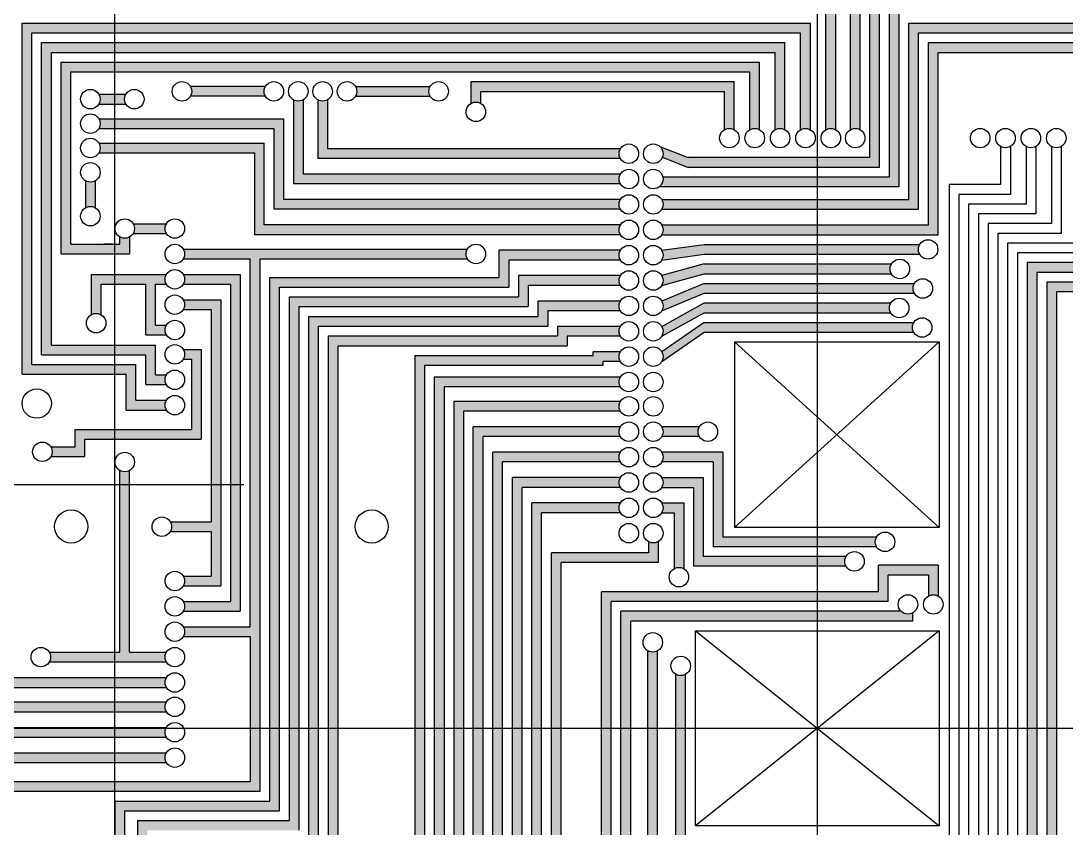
# Model space of a CAD drawing. Header units: millimetres. Extents: x -2849 to 258, y -823 to -139.
# Drawn here: x -1438.6 to -1331.5, y -673.7 to -591 of the extents above; entities that cross this region are included whole.
import ezdxf

# ---------------------------------------------------------------- set-up
doc = ezdxf.new("R2010")
doc.units = ezdxf.units.MM

msp = doc.modelspace()

# ---------------------------------------------------------------- hatches: boundary and pattern name
at = {"lineweight": 30}
for points in [[(-1444.48, -679.045), (-1444.48, -676.954), (-1444.516, -636.144), (-1445.644, -636.144, 1), (-1445.644, -634.144), (-1444.516, -634.144), (-1444.48, -585.204), (-1427.987, -585.204), (-1427.987, -584.077, 0.4142136), (-1426.987, -585.077, 0.4142136), (-1425.987, -584.077), (-1425.987, -585.204), (-1396.796, -585.204), (-1396.796, -584.077, 0.4142136), (-1395.796, -585.077, 0.4142136), (-1394.796, -584.077), (-1394.796, -585.204), (-1367.106, -585.204), (-1367.106, -586.204), (-1443.48, -586.204), (-1443.48, -665.991), (-1423.692, -665.991, 0.2679496), (-1423.692, -666.991), (-1443.48, -666.991), (-1443.48, -675.954), (-1443.48, -679.045)], [(-1441.48, -588.204), (-1441.48, -660.791), (-1423.692, -660.791, 0.2679496), (-1423.692, -661.791), (-1442.48, -661.791), (-1442.48, -587.204), (-1367.106, -587.204), (-1367.106, -588.204)], [(-1367.106, -605.991), (-1367.106, -604.991), (-1351.598, -604.991), (-1351.598, -587.204), (-1285.572, -587.204), (-1285.572, -601.004), (-1278.346, -601.004, 0.2679496), (-1278.346, -602.004), (-1286.572, -602.004), (-1286.572, -588.204), (-1350.598, -588.204), (-1350.598, -605.991)], [(-1440.48, -659.291), (-1440.48, -589.204), (-1367.106, -589.204), (-1367.106, -590.204), (-1439.48, -590.204), (-1439.48, -658.291), (-1423.692, -658.291, 0.2679496), (-1423.692, -659.291)], [(-1367.106, -607.991), (-1367.106, -606.991), (-1349.598, -606.991), (-1349.598, -589.204), (-1287.572, -589.204), (-1287.572, -603.504), (-1278.346, -603.504, 0.2679496), (-1278.346, -604.504), (-1288.572, -604.504), (-1288.572, -590.204), (-1348.598, -590.204), (-1348.598, -607.991)], [(-1367.106, -610.291), (-1367.106, -609.291), (-1347.598, -609.291), (-1347.598, -591.204), (-1298.28, -591.204), (-1298.28, -597.338, 0.1316527), (-1298.78, -597.204, 0.1316527), (-1299.28, -597.338), (-1299.28, -592.204), (-1346.598, -592.204), (-1346.598, -610.291)], [(-1367.106, -612.891), (-1367.106, -611.891), (-1345.598, -611.891), (-1345.598, -593.204), (-1300.78, -593.204), (-1300.78, -597.338, 0.1316527), (-1301.28, -597.204, 0.1316527), (-1301.78, -597.338), (-1301.78, -594.204), (-1344.598, -594.204), (-1344.598, -612.891)], [(-1430.614, -599.504, 0.2679496), (-1430.614, -598.504), (-1427.853, -598.504, 0.2679496), (-1427.853, -599.504)], [(-1421.233, -598.704, 0.2679496), (-1421.233, -597.704), (-1413.546, -597.704, 0.2679496), (-1413.546, -598.704)], [(-1404.314, -598.704, 0.2679496), (-1404.314, -597.704), (-1396.662, -597.704, 0.2679496), (-1396.662, -598.704)], [(-1410.68, -607.691), (-1410.68, -599.07, 0.1316527), (-1410.18, -599.204, 0.1316527), (-1409.68, -599.07), (-1409.68, -606.691), (-1377.164, -606.691, 0.2679496), (-1377.164, -607.691)], [(-1408.18, -605.091), (-1408.18, -599.07, 0.1316527), (-1407.68, -599.204, 0.1316527), (-1407.18, -599.07), (-1407.18, -604.091), (-1377.164, -604.091, 0.2679496), (-1377.164, -605.091)], [(-1430.614, -602.004, 0.2679496), (-1430.614, -601.004), (-1411.68, -601.004), (-1411.68, -609.291), (-1377.164, -609.291, 0.2679496), (-1377.164, -610.291), (-1412.68, -610.291), (-1412.68, -602.004)], [(-1430.614, -604.504, 0.2679496), (-1430.614, -603.504), (-1413.68, -603.504), (-1413.68, -611.891), (-1377.164, -611.891, 0.2679496), (-1377.164, -612.891), (-1414.68, -612.891), (-1414.68, -604.504)], [(-1370.233, -605.991), (-1372.867, -604.957, 0.3084169), (-1373.118, -603.858), (-1370.233, -604.991), (-1367.106, -604.991), (-1367.106, -605.991)], [(-1335.48, -678.311), (-1335.48, -615.757), (-1327.898, -615.757), (-1327.898, -603.857, 0.1316527), (-1327.398, -603.991, 0.1316527), (-1326.898, -603.857), (-1326.898, -616.757), (-1334.48, -616.757), (-1334.48, -678.311)], [(-1333.48, -678.311), (-1333.48, -617.757), (-1325.298, -617.757), (-1325.298, -603.857, 0.1316527), (-1324.798, -603.991, 0.1316527), (-1324.298, -603.857), (-1324.298, -618.757), (-1332.48, -618.757), (-1332.48, -678.311)], [(-1373.198, -607.991, 0.2898896), (-1372.818, -606.991), (-1367.106, -606.991), (-1367.106, -607.991)], [(-1431.98, -610.131), (-1431.98, -607.37, 0.1316527), (-1431.48, -607.504, 0.1316527), (-1430.98, -607.37), (-1430.98, -610.131, 0.1316527), (-1431.48, -609.997, 0.1316527)], [(-1372.932, -610.291, 0.2679496), (-1372.932, -609.291), (-1367.106, -609.291), (-1367.106, -610.291)], [(-1372.932, -612.891, 0.2679496), (-1372.932, -611.891), (-1367.106, -611.891), (-1367.106, -612.891)], [(-1440.454, -669.945), (-1440.454, -679.045), (-1441.454, -679.045), (-1441.454, -668.945), (-1415.091, -668.945), (-1415.091, -654.091), (-1421.96, -654.091, 0.2679496), (-1421.96, -653.091), (-1415.091, -653.091), (-1415.091, -615.364), (-1421.96, -615.364, 0.2679496), (-1421.96, -614.364), (-1392.842, -614.364, 0.2679496), (-1392.842, -615.364), (-1414.091, -615.364), (-1414.091, -669.945)], [(-1427.982, -671.945), (-1427.982, -679.045), (-1430.484, -679.045, 0.1547701), (-1430.614, -678.454), (-1428.982, -678.454), (-1428.982, -670.945), (-1413.091, -670.945), (-1413.091, -617.27), (-1389.615, -617.27), (-1389.615, -614.491), (-1377.164, -614.491, 0.2679496), (-1377.164, -615.491), (-1388.615, -615.491), (-1388.615, -618.27), (-1412.091, -618.27), (-1412.091, -671.945)], [(-1372.932, -615.491, 0.2679496), (-1372.932, -614.491), (-1368.584, -613.891), (-1367.106, -613.891), (-1367.106, -614.891), (-1368.584, -614.891)], [(-1367.106, -614.891), (-1367.106, -613.891), (-1346.491, -613.891, 0.2679782), (-1346.505, -614.891)], [(-1372.932, -618.091, 0.2679496), (-1372.932, -617.091), (-1368.584, -615.891), (-1367.106, -615.891), (-1367.106, -616.891), (-1368.584, -616.891)], [(-1367.106, -616.891), (-1367.106, -615.891), (-1349.384, -615.891, 0.2679782), (-1349.398, -616.891)], [(-1430.396, -617.964), (-1430.396, -621.091, 0.1316527), (-1430.896, -620.957, 0.1316527), (-1431.396, -621.091), (-1431.396, -616.964), (-1423.692, -616.964, 0.2679496), (-1423.692, -617.964), (-1424.817, -617.964), (-1424.817, -622.164), (-1423.692, -622.164, 0.2679496), (-1423.692, -623.164), (-1425.817, -623.164), (-1425.817, -617.964)], [(-1368.584, -618.891), (-1372.932, -620.691, 0.2679496), (-1372.932, -619.691), (-1368.584, -617.891), (-1367.106, -617.891), (-1367.106, -618.891)], [(-1367.106, -618.891), (-1367.106, -617.891), (-1347.036, -617.891, 0.2679782), (-1347.05, -618.891)], [(-1368.584, -620.891), (-1372.932, -623.291, 0.2679496), (-1372.932, -622.291), (-1368.584, -619.891), (-1367.106, -619.891), (-1367.106, -620.891)], [(-1367.106, -620.891), (-1367.106, -619.891), (-1349.45, -619.891, 0.2679782), (-1349.463, -620.891)], [(-1368.584, -622.891), (-1372.932, -625.891, 0.2679496), (-1372.932, -624.891), (-1368.584, -621.891), (-1367.106, -621.891), (-1367.106, -622.891)], [(-1367.106, -622.891), (-1367.106, -621.891), (-1347.102, -621.891, 0.2679782), (-1347.115, -622.891)], [(-1432.058, -633.864), (-1432.058, -635.644), (-1435.54, -635.644, 0.2679496), (-1435.54, -634.644), (-1433.058, -634.644), (-1433.058, -632.864), (-1421.116, -632.864), (-1421.116, -625.664), (-1421.96, -625.664, 0.2679496), (-1421.96, -624.664), (-1420.116, -624.664), (-1420.116, -633.864)], [(-1372.932, -633.591, 0.2679496), (-1372.932, -632.591), (-1369.073, -632.591, 0.2679496), (-1369.073, -633.591)], [(-1372.932, -636.191, 0.2679496), (-1372.932, -635.191), (-1367.106, -635.191), (-1367.106, -644.881), (-1367.67, -644.881), (-1367.67, -636.191)], [(-1367.106, -644.881), (-1367.106, -635.191), (-1366.67, -635.191), (-1366.67, -643.881), (-1350.907, -643.881, 0.2679496), (-1350.907, -644.881)], [(-1435.694, -656.691, 0.2679496), (-1435.694, -655.691), (-1428.46, -655.691), (-1428.46, -637.065, 0.1316527), (-1427.96, -637.199, 0.1316527), (-1427.46, -637.065), (-1427.46, -655.691), (-1423.692, -655.691, 0.2679496), (-1423.692, -656.691)], [(-1369.67, -646.881), (-1369.67, -638.791), (-1372.932, -638.791, 0.2679496), (-1372.932, -637.791), (-1368.67, -637.791), (-1368.67, -645.881), (-1367.106, -645.881), (-1367.106, -646.881)], [(-1371.17, -646.991, 0.1316527), (-1371.67, -647.125), (-1371.67, -641.391), (-1372.932, -641.391, 0.2679496), (-1372.932, -640.391), (-1370.67, -640.391), (-1370.67, -647.125, 0.1316527)], [(-1367.106, -646.881), (-1367.106, -645.881), (-1354.046, -645.881, 0.2679496), (-1354.046, -646.881)], [(-1367.106, -650.491), (-1367.106, -649.491), (-1350.723, -649.491), (-1350.723, -646.778), (-1344.598, -646.778), (-1344.598, -649.925, 0.1316527), (-1345.098, -649.791, 0.1316527), (-1345.598, -649.925), (-1345.598, -647.778), (-1349.723, -647.778), (-1349.723, -650.491)], [(-1367.106, -652.491), (-1367.106, -651.491), (-1348.412, -651.491, 0.2015124), (-1347.698, -651.791, 0.1316527), (-1347.198, -651.657), (-1347.198, -652.491)], [(-1440.996, -664.391, 0.2679496), (-1440.996, -663.391), (-1423.692, -663.391, 0.2679496), (-1423.692, -664.391)]]:
    msp.add_hatch(color=1, dxfattribs=at).paths.add_polyline_path(points)
h = msp.add_hatch(color=1, dxfattribs=at)
h.paths.add_polyline_path([(-1363.398, -601.991, 0.1316527), (-1363.898, -602.125), (-1363.898, -596.204), (-1367.106, -596.204), (-1367.106, -595.204), (-1362.898, -595.204), (-1362.898, -602.125, 0.1316527)], flags=0)
h.paths.add_polyline_path([(-1361.298, -602.125), (-1361.298, -594.204), (-1367.106, -594.204), (-1367.106, -593.204), (-1360.298, -593.204), (-1360.298, -602.125, 0.1316527), (-1360.798, -601.991, 0.1316527)], flags=16)
h.paths.add_polyline_path([(-1358.698, -602.125), (-1358.698, -592.204), (-1367.106, -592.204), (-1367.106, -591.204), (-1357.698, -591.204), (-1357.698, -602.125, 0.1316527), (-1358.198, -601.991, 0.1316527)], flags=16)
h.paths.add_polyline_path([(-1353.598, -602.125), (-1353.598, -588.204), (-1367.106, -588.204), (-1367.106, -587.204), (-1352.598, -587.204), (-1352.598, -602.125, 0.1316527), (-1353.098, -601.991, 0.1316527)])
h = msp.add_hatch(color=1, dxfattribs=at)
h.paths.add_polyline_path([(-1363.398, -601.991, 0.1316527), (-1363.898, -602.125), (-1363.898, -596.204), (-1367.106, -596.204), (-1367.106, -595.204), (-1362.898, -595.204), (-1362.898, -602.125, 0.1316527)], flags=0)
h.paths.add_polyline_path([(-1361.298, -602.125), (-1361.298, -594.204), (-1367.106, -594.204), (-1367.106, -593.204), (-1360.298, -593.204), (-1360.298, -602.125, 0.1316527), (-1360.798, -601.991, 0.1316527)], flags=16)
h.paths.add_polyline_path([(-1358.698, -602.125), (-1358.698, -592.204), (-1367.106, -592.204), (-1367.106, -591.204), (-1357.698, -591.204), (-1357.698, -602.125, 0.1316527), (-1358.198, -601.991, 0.1316527)], flags=16)
h.paths.add_polyline_path([(-1356.098, -602.125), (-1356.098, -590.204), (-1367.106, -590.204), (-1367.106, -589.204), (-1355.098, -589.204), (-1355.098, -602.125, 0.1316527), (-1355.598, -601.991, 0.1316527)], flags=17)
for points in [[(-1438.48, -627.2), (-1438.48, -591.204), (-1367.106, -591.204), (-1367.106, -592.204), (-1437.48, -592.204), (-1437.48, -626.2), (-1426.817, -626.2), (-1426.817, -629.864), (-1423.692, -629.864, 0.2679496), (-1423.692, -630.864), (-1427.817, -630.864), (-1427.817, -627.2)], [(-1427.094, -612.764, 0.2679496), (-1427.094, -611.764), (-1423.692, -611.764, 0.2679496), (-1423.692, -612.764)], [(-1421.96, -651.491, 0.2679496), (-1421.96, -650.491), (-1417.116, -650.491), (-1417.116, -617.964), (-1421.96, -617.964, 0.2679496), (-1421.96, -616.964), (-1416.116, -616.964), (-1416.116, -651.491)], [(-1421.96, -648.891, 0.2679496), (-1421.96, -647.891), (-1419.116, -647.891), (-1419.116, -643.324), (-1423.294, -643.324, 0.2679496), (-1423.294, -642.324), (-1419.116, -642.324), (-1419.116, -620.564), (-1421.96, -620.564, 0.2679496), (-1421.96, -619.564), (-1418.116, -619.564), (-1418.116, -648.891)]]:
    msp.add_hatch(color=1, dxfattribs=at).paths.add_polyline_path(points, flags=17)
h = msp.add_hatch(color=1, dxfattribs=at)
h.paths.add_polyline_path([(-1366.498, -602.125), (-1366.498, -598.204), (-1367.106, -598.204), (-1367.106, -597.204), (-1365.498, -597.204), (-1365.498, -602.125, 0.1316527), (-1365.998, -601.991, 0.1316527)])
h.paths.add_polyline_path([(-1363.398, -601.991, 0.1316527), (-1363.898, -602.125), (-1363.898, -596.204), (-1367.106, -596.204), (-1367.106, -595.204), (-1362.898, -595.204), (-1362.898, -602.125, 0.1316527)], flags=0)
h.paths.add_polyline_path([(-1361.298, -602.125), (-1361.298, -594.204), (-1367.106, -594.204), (-1367.106, -593.204), (-1360.298, -593.204), (-1360.298, -602.125, 0.1316527), (-1360.798, -601.991, 0.1316527)], flags=16)
h.paths.add_polyline_path([(-1358.698, -602.125), (-1358.698, -592.204), (-1367.106, -592.204), (-1367.106, -591.204), (-1357.698, -591.204), (-1357.698, -602.125, 0.1316527), (-1358.198, -601.991, 0.1316527)], flags=16)
h = msp.add_hatch(color=1, dxfattribs=at)
h.paths.add_polyline_path([(-1435.48, -594.204), (-1435.48, -624.2), (-1424.817, -624.2), (-1424.817, -627.264), (-1423.692, -627.264, 0.2679496), (-1423.692, -628.264), (-1425.817, -628.264), (-1425.817, -625.2), (-1436.48, -625.2), (-1436.48, -593.204), (-1367.106, -593.204), (-1367.106, -594.204)])
h.paths.add_polyline_path([(-1391.476, -598.204), (-1391.476, -599.438, 0.1316527), (-1391.976, -599.304, 0.1316527), (-1392.476, -599.438), (-1392.476, -597.204), (-1367.106, -597.204), (-1367.106, -598.204)], flags=16)
h = msp.add_hatch(color=1, dxfattribs=at)
h.paths.add_polyline_path([(-1433.48, -596.204), (-1433.48, -613.863), (-1428.46, -613.863), (-1428.46, -613.13, 0.1316527), (-1427.96, -613.264, 0.1316527), (-1427.46, -613.13), (-1427.46, -614.863), (-1434.48, -614.863), (-1434.48, -595.204), (-1367.106, -595.204), (-1367.106, -596.204)], flags=17)
h.paths.add_polyline_path([(-1391.476, -598.204), (-1391.476, -599.438, 0.1316527), (-1391.976, -599.304, 0.1316527), (-1392.476, -599.438), (-1392.476, -597.204), (-1367.106, -597.204), (-1367.106, -598.204)], flags=16)
h = msp.add_hatch(color=1, dxfattribs=at)
h.paths.add_polyline_path([(-1425.646, -673.945), (-1425.646, -678.311), (-1426.646, -678.311), (-1426.646, -672.945), (-1411.091, -672.945), (-1411.091, -619.27), (-1387.615, -619.27), (-1387.615, -617.091), (-1377.164, -617.091, 0.2679496), (-1377.164, -618.091), (-1386.615, -618.091), (-1386.615, -620.27), (-1410.091, -620.27), (-1410.091, -673.945)])
h.paths.add_polyline_path([(-1421.588, -677.945), (-1421.588, -678.311), (-1422.588, -678.311), (-1422.588, -676.945), (-1407.091, -676.945), (-1407.091, -623.27), (-1383.615, -623.27), (-1383.615, -622.291), (-1377.164, -622.291, 0.2679496), (-1377.164, -623.291), (-1382.615, -623.291), (-1382.615, -624.27), (-1406.091, -624.27), (-1406.091, -677.945)], flags=16)
h.paths.add_polyline_path([(-1398.238, -678.311), (-1398.238, -625.27), (-1379.943, -625.27), (-1379.943, -624.891), (-1377.164, -624.891, 0.2679496), (-1377.164, -625.891), (-1378.943, -625.891), (-1378.943, -626.27), (-1397.238, -626.27), (-1397.238, -678.311)], flags=16)
h.paths.add_polyline_path([(-1396.238, -678.311), (-1396.238, -627.491), (-1377.164, -627.491, 0.2679496), (-1377.164, -628.491), (-1395.238, -628.491), (-1395.238, -678.311)], flags=0)
h.paths.add_polyline_path([(-1394.238, -678.311), (-1394.238, -629.991), (-1377.164, -629.991, 0.2679496), (-1377.164, -630.991), (-1393.238, -630.991), (-1393.238, -678.311)], flags=0)
h.paths.add_polyline_path([(-1392.238, -678.311), (-1392.238, -632.591), (-1377.164, -632.591, 0.2679496), (-1377.164, -633.591), (-1391.238, -633.591), (-1391.238, -678.311)], flags=0)
h.paths.add_polyline_path([(-1390.238, -678.311), (-1390.238, -635.191), (-1377.164, -635.191, 0.2679496), (-1377.164, -636.191), (-1389.238, -636.191), (-1389.238, -678.311)], flags=0)
h.paths.add_polyline_path([(-1388.238, -678.311), (-1388.238, -637.791), (-1377.164, -637.791, 0.2679496), (-1377.164, -638.791), (-1387.238, -638.791), (-1387.238, -678.311)], flags=0)
h.paths.add_polyline_path([(-1386.238, -678.311), (-1386.238, -640.391), (-1377.164, -640.391, 0.2679496), (-1377.164, -641.391), (-1385.238, -641.391), (-1385.238, -678.311)], flags=0)
h = msp.add_hatch(color=1, dxfattribs=at)
h.paths.add_polyline_path([(-1423.588, -675.945), (-1423.588, -678.311), (-1424.588, -678.311), (-1424.588, -674.945), (-1409.091, -674.945), (-1409.091, -621.27), (-1385.615, -621.27), (-1385.615, -619.691), (-1377.164, -619.691, 0.2679496), (-1377.164, -620.691), (-1384.615, -620.691), (-1384.615, -622.27), (-1408.091, -622.27), (-1408.091, -675.945)], flags=17)
h.paths.add_polyline_path([(-1421.588, -677.945), (-1421.588, -678.311), (-1422.588, -678.311), (-1422.588, -676.945), (-1407.091, -676.945), (-1407.091, -623.27), (-1383.615, -623.27), (-1383.615, -622.291), (-1377.164, -622.291, 0.2679496), (-1377.164, -623.291), (-1382.615, -623.291), (-1382.615, -624.27), (-1406.091, -624.27), (-1406.091, -677.945)], flags=16)
h.paths.add_polyline_path([(-1398.238, -678.311), (-1398.238, -625.27), (-1379.943, -625.27), (-1379.943, -624.891), (-1377.164, -624.891, 0.2679496), (-1377.164, -625.891), (-1378.943, -625.891), (-1378.943, -626.27), (-1397.238, -626.27), (-1397.238, -678.311)], flags=16)
h.paths.add_polyline_path([(-1396.238, -678.311), (-1396.238, -627.491), (-1377.164, -627.491, 0.2679496), (-1377.164, -628.491), (-1395.238, -628.491), (-1395.238, -678.311)], flags=0)
h.paths.add_polyline_path([(-1394.238, -678.311), (-1394.238, -629.991), (-1377.164, -629.991, 0.2679496), (-1377.164, -630.991), (-1393.238, -630.991), (-1393.238, -678.311)], flags=0)
h.paths.add_polyline_path([(-1392.238, -678.311), (-1392.238, -632.591), (-1377.164, -632.591, 0.2679496), (-1377.164, -633.591), (-1391.238, -633.591), (-1391.238, -678.311)], flags=0)
h.paths.add_polyline_path([(-1390.238, -678.311), (-1390.238, -635.191), (-1377.164, -635.191, 0.2679496), (-1377.164, -636.191), (-1389.238, -636.191), (-1389.238, -678.311)], flags=0)
h.paths.add_polyline_path([(-1388.238, -678.311), (-1388.238, -637.791), (-1377.164, -637.791, 0.2679496), (-1377.164, -638.791), (-1387.238, -638.791), (-1387.238, -678.311)], flags=0)
h.paths.add_polyline_path([(-1386.238, -678.311), (-1386.238, -640.391), (-1377.164, -640.391, 0.2679496), (-1377.164, -641.391), (-1385.238, -641.391), (-1385.238, -678.311)], flags=0)
h = msp.add_hatch(color=1, dxfattribs=at)
h.paths.add_polyline_path([(-1421.588, -677.945), (-1421.588, -678.311), (-1422.588, -678.311), (-1422.588, -676.945), (-1407.091, -676.945), (-1407.091, -623.27), (-1383.615, -623.27), (-1383.615, -622.291), (-1377.164, -622.291, 0.2679496), (-1377.164, -623.291), (-1382.615, -623.291), (-1382.615, -624.27), (-1406.091, -624.27), (-1406.091, -677.945)], flags=16)
h.paths.add_polyline_path([(-1398.238, -678.311), (-1398.238, -625.27), (-1379.943, -625.27), (-1379.943, -624.891), (-1377.164, -624.891, 0.2679496), (-1377.164, -625.891), (-1378.943, -625.891), (-1378.943, -626.27), (-1397.238, -626.27), (-1397.238, -678.311)], flags=16)
h.paths.add_polyline_path([(-1396.238, -678.311), (-1396.238, -627.491), (-1377.164, -627.491, 0.2679496), (-1377.164, -628.491), (-1395.238, -628.491), (-1395.238, -678.311)], flags=0)
h.paths.add_polyline_path([(-1394.238, -678.311), (-1394.238, -629.991), (-1377.164, -629.991, 0.2679496), (-1377.164, -630.991), (-1393.238, -630.991), (-1393.238, -678.311)], flags=0)
h.paths.add_polyline_path([(-1392.238, -678.311), (-1392.238, -632.591), (-1377.164, -632.591, 0.2679496), (-1377.164, -633.591), (-1391.238, -633.591), (-1391.238, -678.311)], flags=0)
h.paths.add_polyline_path([(-1390.238, -678.311), (-1390.238, -635.191), (-1377.164, -635.191, 0.2679496), (-1377.164, -636.191), (-1389.238, -636.191), (-1389.238, -678.311)], flags=0)
h.paths.add_polyline_path([(-1388.238, -678.311), (-1388.238, -637.791), (-1377.164, -637.791, 0.2679496), (-1377.164, -638.791), (-1387.238, -638.791), (-1387.238, -678.311)], flags=0)
h.paths.add_polyline_path([(-1386.238, -678.311), (-1386.238, -640.391), (-1377.164, -640.391, 0.2679496), (-1377.164, -641.391), (-1385.238, -641.391), (-1385.238, -678.311)], flags=0)
h.paths.add_polyline_path([(-1384.238, -678.311), (-1384.238, -645.491), (-1374.298, -645.491), (-1374.298, -644.357, 0.1316527), (-1373.798, -644.491, 0.1316527), (-1373.298, -644.357), (-1373.298, -646.491), (-1383.238, -646.491), (-1383.238, -678.311)])
h = msp.add_hatch(color=1, dxfattribs=at)
h.paths.add_polyline_path([(-1378.112, -650.491), (-1378.112, -678.311), (-1379.112, -678.311), (-1379.112, -649.491), (-1367.106, -649.491), (-1367.106, -650.491)])
h.paths.add_polyline_path([(-1374.348, -678.311), (-1374.348, -655.549, 0.1316527), (-1373.848, -655.683, 0.1316527), (-1373.348, -655.549), (-1373.348, -678.311)], flags=16)
h.paths.add_polyline_path([(-1371.48, -678.311), (-1371.48, -657.959, 0.1316527), (-1370.98, -658.093, 0.1316527), (-1370.48, -657.959), (-1370.48, -678.311)], flags=16)
h = msp.add_hatch(color=1, dxfattribs=at)
h.paths.add_polyline_path([(-1376.112, -652.491), (-1376.112, -678.311), (-1377.112, -678.311), (-1377.112, -651.491), (-1367.106, -651.491), (-1367.106, -652.491)], flags=17)
h.paths.add_polyline_path([(-1374.348, -678.311), (-1374.348, -655.549, 0.1316527), (-1373.848, -655.683, 0.1316527), (-1373.348, -655.549), (-1373.348, -678.311)], flags=16)
h.paths.add_polyline_path([(-1371.48, -678.311), (-1371.48, -657.959, 0.1316527), (-1370.98, -658.093, 0.1316527), (-1370.48, -657.959), (-1370.48, -678.311)], flags=16)

# ---------------------------------------------------------------- linework, layer by layer
at = {"color": 2, "lineweight": 30}
for p, q in [((-1428.98, -823.029), (-1428.98, -524.573)), ((-1356.98, -823.029), (-1356.98, -524.573)), ((-1352.598, -602.125), (-1352.598, -587.204)), ((-1351.598, -604.991), (-1351.598, -587.204)), ((-1353.598, -602.125), (-1353.598, -588.204)), ((-1350.598, -605.991), (-1350.598, -588.204)), ((-1355.098, -602.125), (-1355.098, -589.204)), ((-1349.598, -606.991), (-1349.598, -589.204)), ((-1438.48, -627.2), (-1438.48, -591.204)), ((-1438.48, -591.204), (-1357.698, -591.204)), ((-1357.698, -602.125), (-1357.698, -591.204)), ((-1356.098, -602.125), (-1356.098, -590.204)), ((-1348.598, -607.991), (-1348.598, -590.204)), ((-1347.598, -591.204), (-1298.28, -591.204)), ((-1347.598, -609.291), (-1347.598, -591.204)), ((-1437.48, -626.2), (-1437.48, -592.204)), ((-1437.48, -592.204), (-1358.698, -592.204)), ((-1358.698, -602.125), (-1358.698, -592.204)), ((-1346.598, -592.204), (-1299.28, -592.204)), ((-1346.598, -610.291), (-1346.598, -592.204)), ((-1436.48, -625.2), (-1436.48, -593.204)), ((-1436.48, -593.204), (-1360.298, -593.204)), ((-1360.298, -602.125), (-1360.298, -593.204)), ((-1345.598, -593.204), (-1300.78, -593.204)), ((-1345.598, -611.891), (-1345.598, -593.204)), ((-1435.48, -624.2), (-1435.48, -594.204)), ((-1435.48, -594.204), (-1361.298, -594.204)), ((-1361.298, -602.125), (-1361.298, -594.204)), ((-1344.598, -612.891), (-1344.598, -594.204)), ((-1344.598, -594.204), (-1301.78, -594.204)), ((-1434.48, -614.863), (-1434.48, -595.204)), ((-1434.48, -595.204), (-1362.898, -595.204)), ((-1362.898, -602.125), (-1362.898, -595.204)), ((-1433.48, -613.863), (-1433.48, -596.204)), ((-1433.48, -596.204), (-1363.898, -596.204)), ((-1363.898, -602.125), (-1363.898, -596.204)), ((-1392.476, -597.204), (-1365.498, -597.204)), ((-1392.476, -599.438), (-1392.476, -597.204)), ((-1365.498, -602.125), (-1365.498, -597.204)), ((-1430.614, -598.504), (-1427.853, -598.504)), ((-1413.546, -597.704), (-1421.233, -597.704)), ((-1413.546, -598.704), (-1421.233, -598.704)), ((-1404.314, -597.704), (-1396.662, -597.704)), ((-1404.314, -598.704), (-1396.662, -598.704)), ((-1391.476, -598.204), (-1366.498, -598.204)), ((-1391.476, -599.438), (-1391.476, -598.204)), ((-1366.498, -602.125), (-1366.498, -598.204)), ((-1430.614, -599.504), (-1427.853, -599.504)), ((-1410.68, -599.07), (-1410.68, -607.691)), ((-1409.68, -599.07), (-1409.68, -606.691)), ((-1408.18, -599.07), (-1408.18, -605.091)), ((-1407.18, -599.07), (-1407.18, -604.091)), ((-1430.614, -601.004), (-1411.68, -601.004)), ((-1411.68, -601.004), (-1411.68, -609.291)), ((-1430.614, -602.004), (-1412.68, -602.004)), ((-1412.68, -602.004), (-1412.68, -610.291)), ((-1430.614, -603.504), (-1413.68, -603.504)), ((-1413.68, -611.891), (-1413.68, -603.504)), ((-1377.164, -604.091), (-1407.18, -604.091)), ((-1373.118, -603.858), (-1370.233, -604.991)), ((-1338.198, -603.857), (-1338.198, -607.757)), ((-1337.198, -603.857), (-1337.198, -608.757)), ((-1335.598, -603.857), (-1335.598, -609.757)), ((-1334.598, -603.857), (-1334.598, -610.757)), ((-1332.998, -603.857), (-1332.998, -611.757)), ((-1331.998, -603.857), (-1331.998, -612.757)), ((-1430.614, -604.504), (-1414.68, -604.504)), ((-1414.68, -604.504), (-1414.68, -612.891)), ((-1377.164, -605.091), (-1408.18, -605.091)), ((-1372.867, -604.957), (-1370.233, -605.991)), ((-1351.598, -604.991), (-1370.233, -604.991)), ((-1350.598, -605.991), (-1370.233, -605.991)), ((-1377.164, -606.691), (-1409.68, -606.691)), ((-1349.598, -606.991), (-1372.818, -606.991)), ((-1431.98, -607.37), (-1431.98, -610.131)), ((-1430.98, -607.37), (-1430.98, -610.131)), ((-1377.164, -607.691), (-1410.68, -607.691)), ((-1348.598, -607.991), (-1373.198, -607.991)), ((-1343.48, -607.757), (-1343.48, -675.171)), ((-1338.198, -607.757), (-1343.48, -607.757)), ((-1377.164, -609.291), (-1411.68, -609.291)), ((-1372.932, -609.291), (-1347.598, -609.291)), ((-1342.48, -608.757), (-1342.48, -676.171)), ((-1337.198, -608.757), (-1342.48, -608.757)), ((-1377.164, -610.291), (-1412.68, -610.291)), ((-1372.932, -610.291), (-1346.598, -610.291)), ((-1341.48, -609.757), (-1341.48, -677.171)), ((-1335.598, -609.757), (-1341.48, -609.757)), ((-1340.48, -610.757), (-1340.48, -678.171)), ((-1334.598, -610.757), (-1340.48, -610.757)), ((-1427.094, -611.764), (-1423.692, -611.764)), ((-1377.164, -611.891), (-1413.68, -611.891)), ((-1372.932, -611.891), (-1345.598, -611.891)), ((-1339.48, -611.757), (-1339.48, -709.957)), ((-1332.998, -611.757), (-1339.48, -611.757)), ((-1428.46, -613.863), (-1428.46, -613.13)), ((-1427.46, -613.13), (-1427.46, -614.863)), ((-1427.094, -612.764), (-1423.692, -612.764)), ((-1377.164, -612.891), (-1414.68, -612.891)), ((-1372.932, -612.891), (-1344.598, -612.891)), ((-1338.48, -612.757), (-1338.48, -710.957)), ((-1331.998, -612.757), (-1338.48, -612.757)), ((-1337.48, -613.757), (-1337.48, -712.457)), ((-1330.498, -613.757), (-1337.48, -613.757)), ((-1433.48, -613.863), (-1428.46, -613.863)), ((-1429.159, -613.863), (-1430.114, -613.863)), ((-1421.96, -614.364), (-1392.842, -614.364)), ((-1377.164, -614.491), (-1389.615, -614.491)), ((-1389.615, -614.491), (-1389.615, -617.27)), ((-1372.932, -614.491), (-1368.584, -613.891)), ((-1368.584, -613.891), (-1346.491, -613.891)), ((-1336.48, -614.757), (-1336.48, -713.457)), ((-1329.498, -614.757), (-1336.48, -614.757)), ((-1434.48, -614.863), (-1427.46, -614.863)), ((-1421.96, -615.364), (-1415.091, -615.364)), ((-1415.091, -653.091), (-1415.091, -615.364)), ((-1414.091, -669.945), (-1414.091, -615.364)), ((-1414.091, -615.364), (-1392.842, -615.364)), ((-1377.164, -615.491), (-1388.615, -615.491)), ((-1388.615, -615.491), (-1388.615, -618.27)), ((-1372.932, -615.491), (-1368.584, -614.891)), ((-1368.584, -615.891), (-1372.932, -617.091)), ((-1368.584, -614.891), (-1346.505, -614.891)), ((-1368.584, -615.891), (-1349.384, -615.891)), ((-1335.48, -615.757), (-1335.48, -715.057)), ((-1327.898, -615.757), (-1335.48, -615.757)), ((-1431.396, -616.964), (-1423.692, -616.964)), ((-1431.396, -616.964), (-1431.396, -621.091)), ((-1421.96, -616.964), (-1416.116, -616.964)), ((-1416.116, -616.964), (-1416.116, -651.491)), ((-1372.932, -618.091), (-1368.584, -616.891)), ((-1368.584, -616.891), (-1349.398, -616.891)), ((-1334.48, -616.757), (-1334.48, -716.057)), ((-1326.898, -616.757), (-1334.48, -616.757)), ((-1430.396, -617.964), (-1425.817, -617.964)), ((-1430.396, -617.964), (-1430.396, -621.091)), ((-1425.817, -623.164), (-1425.817, -617.964)), ((-1424.817, -617.964), (-1423.692, -617.964)), ((-1424.817, -622.164), (-1424.817, -617.964)), ((-1421.96, -617.964), (-1417.116, -617.964)), ((-1417.116, -617.964), (-1417.116, -650.491)), ((-1413.091, -617.27), (-1389.615, -617.27)), ((-1413.091, -670.945), (-1413.091, -617.27)), ((-1377.164, -617.091), (-1387.615, -617.091)), ((-1387.615, -617.091), (-1387.615, -619.27)), ((-1368.584, -617.891), (-1372.932, -619.691)), ((-1368.584, -617.891), (-1347.036, -617.891)), ((-1333.48, -617.757), (-1333.48, -717.657)), ((-1325.298, -617.757), (-1333.48, -617.757)), ((-1412.091, -618.27), (-1388.615, -618.27)), ((-1412.091, -671.945), (-1412.091, -618.27)), ((-1377.164, -618.091), (-1386.615, -618.091)), ((-1386.615, -618.091), (-1386.615, -620.27)), ((-1372.932, -620.691), (-1368.584, -618.891)), ((-1368.584, -618.891), (-1347.05, -618.891)), ((-1332.48, -618.757), (-1332.48, -718.657)), ((-1324.298, -618.757), (-1332.48, -618.757)), ((-1421.96, -619.564), (-1418.116, -619.564)), ((-1418.116, -619.564), (-1418.116, -648.891)), ((-1411.091, -619.27), (-1387.615, -619.27)), ((-1411.091, -672.945), (-1411.091, -619.27)), ((-1377.164, -619.691), (-1385.615, -619.691)), ((-1385.615, -619.691), (-1385.615, -621.27)), ((-1372.932, -622.291), (-1368.584, -619.891)), ((-1368.584, -619.891), (-1349.45, -619.891)), ((-1421.96, -620.564), (-1419.116, -620.564)), ((-1419.116, -620.564), (-1419.116, -642.324)), ((-1410.091, -620.27), (-1386.615, -620.27)), ((-1410.091, -673.945), (-1410.091, -620.27)), ((-1377.164, -620.691), (-1384.615, -620.691)), ((-1384.615, -620.691), (-1384.615, -622.27)), ((-1372.932, -623.291), (-1368.584, -620.891)), ((-1368.584, -620.891), (-1349.463, -620.891)), ((-1424.817, -622.164), (-1423.692, -622.164)), ((-1409.091, -621.27), (-1385.615, -621.27)), ((-1409.091, -674.945), (-1409.091, -621.27)), ((-1408.091, -622.27), (-1384.615, -622.27)), ((-1408.091, -675.945), (-1408.091, -622.27)), ((-1377.164, -622.291), (-1383.615, -622.291)), ((-1383.615, -622.291), (-1383.615, -623.27)), ((-1368.584, -621.891), (-1372.932, -624.891)), ((-1368.584, -621.891), (-1347.102, -621.891)), ((-1425.817, -623.164), (-1423.692, -623.164)), ((-1407.091, -623.27), (-1383.615, -623.27)), ((-1407.091, -676.945), (-1407.091, -623.27)), ((-1377.164, -623.291), (-1382.615, -623.291)), ((-1382.615, -623.291), (-1382.615, -624.27)), ((-1372.932, -625.891), (-1368.584, -622.891)), ((-1368.584, -622.891), (-1347.115, -622.891)), ((-1435.48, -624.2), (-1424.817, -624.2)), ((-1424.817, -627.264), (-1424.817, -624.2)), ((-1406.091, -624.27), (-1382.615, -624.27)), ((-1406.091, -677.945), (-1406.091, -624.27)), ((-1436.48, -625.2), (-1425.817, -625.2)), ((-1425.817, -628.264), (-1425.817, -625.2)), ((-1421.96, -624.664), (-1420.116, -624.664)), ((-1420.116, -624.664), (-1420.116, -633.864)), ((-1398.238, -625.27), (-1379.943, -625.27)), ((-1398.238, -625.27), (-1398.238, -678.945)), ((-1377.164, -624.891), (-1379.943, -624.891)), ((-1379.943, -625.27), (-1379.943, -624.891)), ((-1437.48, -626.2), (-1426.817, -626.2)), ((-1426.817, -629.864), (-1426.817, -626.2)), ((-1421.96, -625.664), (-1421.116, -625.664)), ((-1421.116, -625.664), (-1421.116, -632.864)), ((-1397.238, -626.27), (-1378.943, -626.27)), ((-1397.238, -626.27), (-1397.238, -679.945)), ((-1377.164, -625.891), (-1378.943, -625.891)), ((-1378.943, -626.27), (-1378.943, -625.891)), ((-1438.48, -627.2), (-1427.817, -627.2)), ((-1427.817, -630.864), (-1427.817, -627.2)), ((-1424.817, -627.264), (-1423.692, -627.264)), ((-1377.164, -627.491), (-1396.238, -627.491)), ((-1396.238, -627.491), (-1396.238, -680.945)), ((-1425.817, -628.264), (-1423.692, -628.264)), ((-1377.164, -628.491), (-1395.238, -628.491)), ((-1395.238, -628.491), (-1395.238, -681.945)), ((-1427.817, -630.864), (-1423.692, -630.864)), ((-1426.817, -629.864), (-1423.692, -629.864)), ((-1377.164, -629.991), (-1394.238, -629.991)), ((-1394.238, -629.991), (-1394.238, -682.945)), ((-1377.164, -630.991), (-1393.238, -630.991)), ((-1393.238, -630.991), (-1393.238, -683.945)), ((-1433.058, -632.864), (-1421.116, -632.864)), ((-1433.058, -634.644), (-1433.058, -632.864)), ((-1377.164, -632.591), (-1392.238, -632.591)), ((-1392.238, -684.945), (-1392.238, -632.591)), ((-1369.073, -632.591), (-1372.932, -632.591)), ((-1432.058, -633.864), (-1420.116, -633.864)), ((-1432.058, -635.644), (-1432.058, -633.864)), ((-1377.164, -633.591), (-1391.238, -633.591)), ((-1391.238, -685.945), (-1391.238, -633.591)), ((-1369.073, -633.591), (-1372.932, -633.591)), ((-1435.54, -634.644), (-1433.058, -634.644)), ((-1435.54, -635.644), (-1432.058, -635.644)), ((-1377.164, -635.191), (-1390.238, -635.191)), ((-1390.238, -686.945), (-1390.238, -635.191)), ((-1377.164, -636.191), (-1389.238, -636.191)), ((-1389.238, -687.945), (-1389.238, -636.191)), ((-1366.67, -635.191), (-1372.932, -635.191)), ((-1367.67, -636.191), (-1372.932, -636.191)), ((-1367.67, -636.191), (-1367.67, -644.881)), ((-1366.67, -635.191), (-1366.67, -643.881)), ((-1428.46, -655.691), (-1428.46, -637.065)), ((-1427.46, -655.691), (-1427.46, -637.065)), ((-1377.164, -637.791), (-1388.238, -637.791)), ((-1388.238, -688.945), (-1388.238, -637.791)), ((-1372.932, -637.791), (-1368.67, -637.791)), ((-1368.67, -637.791), (-1368.67, -645.881)), ((-1523.903, -638.491), (-1415.756, -638.491)), ((-1377.164, -638.791), (-1387.238, -638.791)), ((-1387.238, -689.945), (-1387.238, -638.791)), ((-1372.932, -638.791), (-1369.67, -638.791)), ((-1369.67, -638.791), (-1369.67, -646.881)), ((-1377.164, -640.391), (-1386.238, -640.391)), ((-1386.238, -690.945), (-1386.238, -640.391)), ((-1372.932, -640.391), (-1370.67, -640.391)), ((-1370.67, -640.391), (-1370.67, -647.125)), ((-1377.164, -641.391), (-1385.238, -641.391)), ((-1385.238, -691.945), (-1385.238, -641.391)), ((-1372.932, -641.391), (-1371.67, -641.391)), ((-1371.67, -641.391), (-1371.67, -647.125)), ((-1423.294, -642.324), (-1419.116, -642.324)), ((-1423.294, -643.324), (-1419.116, -643.324)), ((-1419.116, -643.324), (-1419.116, -647.891)), ((-1374.298, -644.357), (-1374.298, -645.491)), ((-1373.298, -644.357), (-1373.298, -646.491)), ((-1350.907, -643.881), (-1366.67, -643.881)), ((-1384.238, -688.8), (-1384.238, -645.491)), ((-1374.298, -645.491), (-1384.238, -645.491)), ((-1354.046, -645.881), (-1368.67, -645.881)), ((-1350.907, -644.881), (-1367.67, -644.881)), ((-1383.238, -688.8), (-1383.238, -646.491)), ((-1373.298, -646.491), (-1383.238, -646.491)), ((-1354.046, -646.881), (-1369.67, -646.881)), ((-1344.598, -646.778), (-1350.723, -646.778)), ((-1350.723, -649.491), (-1350.723, -646.778)), ((-1344.598, -646.778), (-1344.598, -649.925)), ((-1421.96, -647.891), (-1419.116, -647.891)), ((-1345.598, -647.778), (-1349.723, -647.778)), ((-1349.723, -650.491), (-1349.723, -647.778)), ((-1345.598, -647.778), (-1345.598, -649.925)), ((-1421.96, -648.891), (-1418.116, -648.891)), ((-1350.723, -649.491), (-1379.112, -649.491)), ((-1379.112, -692.945), (-1379.112, -649.491)), ((-1421.96, -650.491), (-1417.116, -650.491)), ((-1349.723, -650.491), (-1378.112, -650.491)), ((-1378.112, -693.945), (-1378.112, -650.491)), ((-1421.96, -651.491), (-1416.116, -651.491)), ((-1348.412, -651.491), (-1377.112, -651.491)), ((-1377.112, -694.945), (-1377.112, -651.491)), ((-1347.198, -652.491), (-1347.198, -651.657)), ((-1421.96, -653.091), (-1415.091, -653.091)), ((-1347.198, -652.491), (-1376.112, -652.491)), ((-1376.112, -695.945), (-1376.112, -652.491)), ((-1421.96, -654.091), (-1415.091, -654.091)), ((-1415.091, -654.091), (-1415.091, -668.945)), ((-1435.694, -655.691), (-1428.46, -655.691)), ((-1427.46, -655.691), (-1423.692, -655.691)), ((-1374.348, -696.945), (-1374.348, -655.549)), ((-1373.348, -697.945), (-1373.348, -655.549)), ((-1435.694, -656.691), (-1423.692, -656.691)), ((-1439.48, -658.291), (-1423.692, -658.291)), ((-1371.48, -698.945), (-1371.48, -657.959)), ((-1370.48, -699.945), (-1370.48, -657.959)), ((-1440.48, -659.291), (-1423.692, -659.291)), ((-1441.48, -660.791), (-1423.692, -660.791)), ((-1442.48, -661.791), (-1423.692, -661.791)), ((-1523.903, -663.491), (-1140.334, -663.491)), ((-1440.996, -663.391), (-1423.692, -663.391)), ((-1440.996, -664.391), (-1423.692, -664.391)), ((-1443.48, -665.991), (-1423.692, -665.991)), ((-1443.48, -666.991), (-1423.692, -666.991)), ((-1441.454, -668.945), (-1415.091, -668.945)), ((-1440.454, -669.945), (-1414.091, -669.945)), ((-1428.982, -670.945), (-1413.091, -670.945)), ((-1428.982, -670.945), (-1428.982, -678.454)), ((-1427.982, -671.945), (-1412.091, -671.945)), ((-1427.982, -671.945), (-1427.982, -679.454)), ((-1426.646, -672.945), (-1411.091, -672.945)), ((-1426.646, -672.945), (-1426.646, -681.054))]:
    msp.add_line(p, q, dxfattribs=at)
at = {"color": 5}
for p, q in [((-1365.48, -623.891), (-1344.48, -623.891)), ((-1365.48, -623.891), (-1365.48, -642.891)), ((-1365.48, -623.891), (-1344.48, -642.891)), ((-1365.48, -642.891), (-1344.48, -623.891)), ((-1344.48, -623.891), (-1344.48, -642.891)), ((-1344.48, -642.891), (-1365.48, -642.891)), ((-1369.48, -673.491), (-1369.48, -653.491)), ((-1369.48, -653.491), (-1344.48, -653.491)), ((-1344.48, -653.491), (-1369.48, -673.491)), ((-1369.48, -653.491), (-1344.48, -673.491)), ((-1344.48, -653.491), (-1344.48, -673.491)), ((-1344.48, -673.491), (-1369.48, -673.491))]:
    msp.add_line(p, q, dxfattribs=at)
at = {"color": 3}
for centre in [(-1422.099, -598.204), (-1412.68, -598.204), (-1410.18, -598.204), (-1407.68, -598.204), (-1405.18, -598.204), (-1395.796, -598.204), (-1431.48, -599.004), (-1426.987, -599.004), (-1391.976, -600.304), (-1431.48, -601.504), (-1431.48, -604.004), (-1365.998, -602.991), (-1363.398, -602.991), (-1360.798, -602.991), (-1358.198, -602.991), (-1355.598, -602.991), (-1353.098, -602.991), (-1353.098, -602.991), (-1340.298, -602.991), (-1337.698, -602.991), (-1335.098, -602.991), (-1332.498, -602.991), (-1376.298, -604.591), (-1373.798, -604.591), (-1431.48, -606.504), (-1376.298, -607.191), (-1373.798, -607.191), (-1376.298, -609.791), (-1373.798, -609.791), (-1431.48, -610.997), (-1427.96, -612.264), (-1422.826, -612.264), (-1376.298, -612.391), (-1373.798, -612.391), (-1345.632, -614.403), (-1422.826, -614.864), (-1391.976, -614.864), (-1376.298, -614.991), (-1373.798, -614.991), (-1348.525, -616.403), (-1422.826, -617.464), (-1376.298, -617.591), (-1376.298, -617.591), (-1373.798, -617.591), (-1373.798, -617.591), (-1346.177, -618.403), (-1422.826, -620.064), (-1376.298, -620.191), (-1373.798, -620.191), (-1348.591, -620.403), (-1430.896, -621.957), (-1422.826, -622.664), (-1376.298, -622.791), (-1373.798, -622.791), (-1346.242, -622.403), (-1422.826, -625.164), (-1422.826, -625.164), (-1376.298, -625.391), (-1373.798, -625.391), (-1422.826, -627.764), (-1376.298, -627.991), (-1373.798, -627.991), (-1422.826, -630.364), (-1376.298, -630.491), (-1376.298, -630.491), (-1373.798, -630.491), (-1373.798, -630.491), (-1376.298, -633.091), (-1373.798, -633.091), (-1368.207, -633.091), (-1436.406, -635.144), (-1376.298, -635.691), (-1373.798, -635.691), (-1427.96, -636.199), (-1376.298, -638.291), (-1373.798, -638.291), (-1376.298, -640.891), (-1373.798, -640.891), (-1424.16, -642.824), (-1376.298, -643.491), (-1373.798, -643.491), (-1350.041, -644.381), (-1353.18, -646.381), (-1422.826, -648.391), (-1371.17, -647.991), (-1422.826, -650.991), (-1347.698, -650.791), (-1345.098, -650.791), (-1422.826, -653.591), (-1373.848, -654.683), (-1436.56, -656.191), (-1422.826, -656.191), (-1370.98, -657.093), (-1422.826, -658.791), (-1422.826, -661.291), (-1422.826, -661.291), (-1422.826, -663.891), (-1422.826, -666.491)]:
    msp.add_circle(centre, 1, dxfattribs=at)
at = {"color": 5, "lineweight": 30}
for centre, radius in [((-1436.98, -630.204), 1.5), ((-1433.452, -642.804), 1.7), ((-1402.652, -642.804), 1.7)]:
    msp.add_circle(centre, radius, dxfattribs=at)

doc.saveas('drawing.dxf')
